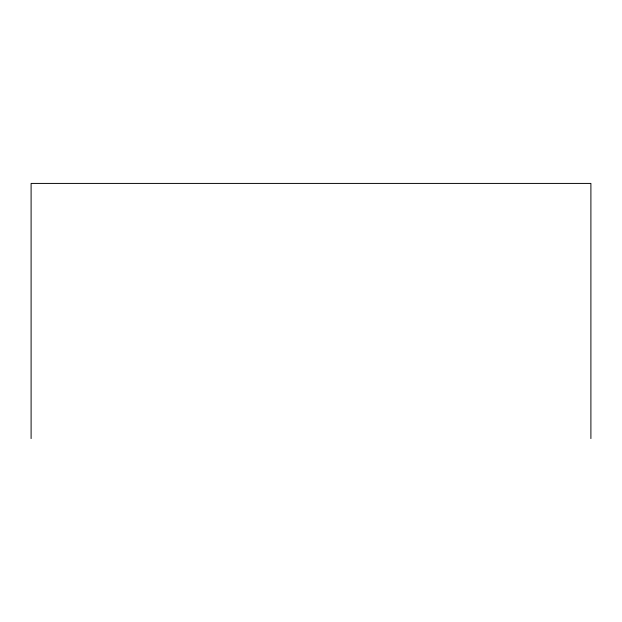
<?xml version="1.0" encoding="UTF-8"?>
<svg xmlns="http://www.w3.org/2000/svg" width="622" height="622" viewBox="0 0 622 622"><rect width="100%" height="100%" fill="white"/><g stroke="black" fill="none" stroke-linecap="round" stroke-linejoin="round"><path stroke-width="0.93" d="M590.9 438.58L590.9 183.42L31.1 183.42L31.1 438.58"/></g></svg>
